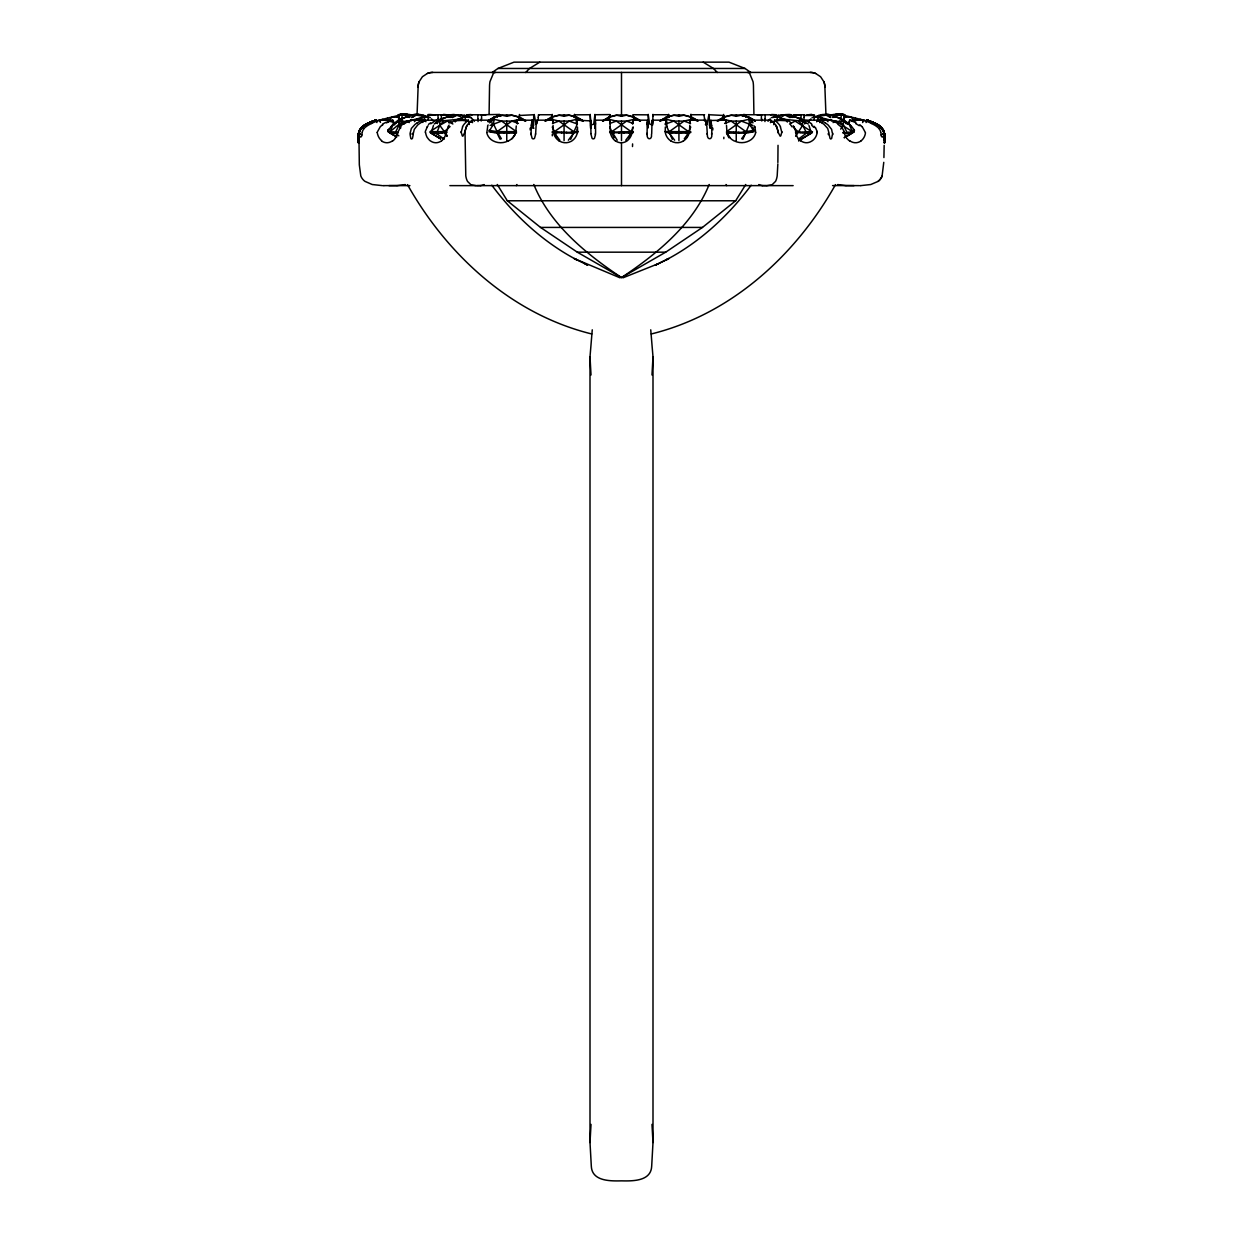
<?xml version="1.0" encoding="UTF-8"?>
<svg xmlns="http://www.w3.org/2000/svg" width="1243" height="1243" viewBox="0 0 1243 1243"><rect width="100%" height="100%" fill="white"/><g stroke="black" fill="none" stroke-linecap="round" stroke-linejoin="round"><path stroke-width="1.5" d="M382.222 185.611L372.216 184.523L364.976 181.369A12.29 11.358 90 0 1 360.796 175.916L359.32 164.884L358.916 134.291M481.647 118.38L481.507 114.791L499.251 114.449M704.548 118.38L703.895 114.946M358.792 140.521L358.994 132.628A5.034 4.428 -65.3 0 1 359.041 131.944L362.599 126.724A19.562 18.769 87.9 0 1 364.354 125.357M490.146 125.434L501.644 121.099L516.389 131.634L516.389 133.094L497.122 133.094L488.95 131.789L493.487 123.989L494.419 116.904C504.658 113.828 516.777 113.936 525.525 120.789L519.092 119.359L511.852 121.099L501.644 121.099L494.419 119.359L487.986 120.804L494.419 116.904L493.487 117.603M519.092 119.359L519.092 116.904L520.009 117.603L511.852 115.179L506.756 116.298L501.644 115.179L495.118 117.122M551.737 119.359L551.737 116.904C561.991 113.828 574.095 113.936 582.843 120.789L576.41 119.359L569.185 121.099L558.977 121.099L551.737 119.359L545.304 120.804L551.737 116.904L550.82 117.603L558.977 115.179L564.073 116.298L569.185 115.179L575.711 117.122M577.342 117.603L576.41 116.904L577.342 123.989L570.677 139.325M594.993 121.192L594.946 114.418L593.75 123.71M609.163 119.359L609.163 116.904C619.402 113.828 631.522 113.936 640.269 120.789L633.837 119.359L626.596 121.099L616.404 121.099L609.163 119.359L602.731 120.804L609.163 116.904L608.231 117.603M633.837 119.359L633.837 116.904L634.769 117.603M672.323 139.325L665.658 123.989L666.59 116.904C676.829 113.828 688.948 113.936 697.696 120.789L691.263 119.359L684.023 121.099L673.815 121.099L666.59 119.359L660.157 120.804L666.59 116.904L665.658 117.603M691.263 119.359L690.999 114.465M709.302 117.153L709.427 125.636M723.908 119.359L723.908 116.904C734.147 113.828 746.266 113.936 755.014 120.789L748.581 119.359L741.356 121.099L731.148 121.099L723.908 119.359L717.475 120.804L723.908 116.904L722.991 117.603L731.148 115.179L736.244 116.298L741.356 115.179L747.882 117.122M749.513 117.603L748.581 116.904L749.513 123.989L754.05 131.789L745.878 133.094L726.611 133.094L726.611 131.634L741.356 121.099L752.854 125.434M438.142 118.38L437.909 114.791L427.996 115.49M590.922 123.71L590.192 114.387L590.441 125.574M595.366 121.767L595.102 128.293M410.081 133.343L411.386 128.417L415.022 124.424A41.035 28.977 -89.9 0 1 417.042 122.995M576.395 123.678L576.395 120.167L590.627 120.882M609.723 115.894L609.769 117.277M668.035 117.681L668.579 114.418M722.991 117.277L723.644 114.418M884.208 142.044L884.208 142.137A12.29 0.932 86.1 0 0 884.721 136.497M590.487 125.978L590.674 128.402L590.627 120.975M825.927 114.185L824.886 87.119A13.72 12.679 -90 0 0 823.86 81.712L820.582 76.724L815.61 73.446A17.06 15.771 -90 0 0 810.187 72.42L432.813 72.42A17.06 15.771 -90 0 0 427.39 73.446L422.418 76.724L419.14 81.712A13.72 12.679 90 0 0 418.114 87.119L417.073 114.185M709.318 115.49L708.93 114.372L707.174 123.71M742.335 116.298L743.392 114.667A18.35 4.537 89.4 0 1 743.734 114.465L745.66 114.744L745.676 117.168M778.025 145.322L777.869 162.491M358.792 139.263L358.916 134.508M609.94 123.616L610.018 120.167L595.366 120.167L594.931 125.59M609.893 116.081L609.893 114.589L595.009 114.744M358.807 138.781L358.823 137.367L358.807 138.33M689.787 125.419L689.492 131.696A5.298 1.864 -76.3 0 1 689.228 132.628A13.176 13.083 -52.2 0 1 683.728 140.816A12.119 12.119 0 0 1 682.966 141.282M358.807 138.439L358.839 136.668M632.609 127.361L632.345 131.82M777.854 163.921L777.186 175.885A12.29 4.708 -90 0 1 775.539 181.369L772.105 184.741L767.024 185.627M477.918 118.784L477.794 114.791L466.576 114.744L466.809 117.168M723.752 118.8L723.861 115.723M552.001 117.277L552.218 114.387L552.249 117.51M710.794 120.571L710.701 123.989A9.245 0.948 89 0 1 710.126 128.184M710.794 120.478L725.85 120.167L725.803 120.975M884.161 145.322L883.913 157.566M609.847 117.603L609.909 114.744M358.839 136.466L358.87 135.456M497.324 117.199L497.34 114.838M377.126 132.38L380.265 126.724A19.702 17.744 86.6 0 1 381.896 125.341M489.089 114.185L489.524 87.119A13.72 5.252 -90 0 1 489.944 81.712L493.362 73.446A17.06 6.526 -90 0 1 495.615 72.42M790.999 117.293L791.061 115.723M705.993 122.544L705.9 124.999M358.901 134.928L358.87 135.767L358.994 132.628A5.298 4.879 -58.9 0 1 359.072 131.805L362.024 127.221A17.635 17.604 -20.4 0 1 363.981 125.698L365.38 124.797M533.589 125.636L533.713 115.49M883.773 162.336L882.11 175.885A12.29 11.358 90 0 1 878.133 181.369L870.784 184.523L860.871 185.611M594.915 125.978L594.884 127.951M632.687 123.756L632.749 122.171M711.882 133.358L711.54 125.077A37.865 2.486 89.9 0 0 711.276 123.073M552.778 123.523L552.902 120.167L536.914 120.167A89.092 6.168 89.9 0 0 536.541 122.234L536.417 122.917A37.865 2.626 89.9 0 0 536.137 124.984L535.655 133.56M595.599 133.343L595.475 122.498M832.375 134.539L831.691 138.315A1.554 1.103 88.5 0 1 831.179 138.828M358.932 133.887L358.901 134.726M398.723 118.784L398.568 115.785L398.708 117.168M651.938 125.077L651.705 133.576A27.921 27.175 -75.9 0 1 651.518 134.493C652.342 140.102 646.578 140.241 647.152 134.539M776.828 126.848A19.686 7.644 89.7 0 0 775.896 125.263A36.42 14.201 90 0 0 774.467 123.477L773.239 122.234A100.046 39.108 -89.9 0 0 770.94 120.136L751.021 120.167L750.415 126.009M829.625 117.168L829.827 114.744L840.921 114.698A43.862 40.335 -89.8 0 0 834.504 114.372L832.81 114.589M516.265 125.963L515.845 131.245M723.877 115.49L709.318 114.744M647.215 124.424L647.09 133.343M365.131 124.937L364.385 125.419A18.35 18.35 0 0 0 362.257 127.004L359.211 131.385A5.454 4.894 -52.6 0 0 358.932 132.644L358.994 132.628A5.298 4.832 -57.8 0 1 359.087 131.68L359.134 131.696A5.283 4.723 -60.6 0 0 359.025 132.628A5.423 4.723 -56.7 0 1 359.305 131.292L362.599 126.724M691.155 117.277L692.18 117.603L684.023 115.179L678.927 116.298L673.815 115.179L667.289 117.122M650.742 329.815L652.995 356.819L652.995 1142.535L651.689 1166.12C651.099 1181.394 632.563 1181.099 621.5 1180.85C610.437 1181.099 591.901 1181.394 591.311 1166.12L590.005 1142.535L590.005 356.819L592.258 329.815M590.005 1142.535L591.015 1124.387M651.985 374.998L652.995 356.819M838.186 114.387L844.603 114.744L844.277 118.784M461.339 131.727L462.582 126.957M725.834 120.478L725.85 120.369A88.781 14.061 -75.8 0 1 726.098 122.109L726.394 123.57M652.047 122.902L652.233 120.167L666.528 120.167L666.854 126.662M413.36 133.343L414.261 129.365L417.617 125.077A37.741 26.678 89.9 0 1 420.398 123.01L421.75 122.156A88.89 62.834 89.9 0 1 425.526 120.183L436.728 120.167L436.883 120.975M647.354 122.125L647.308 122.855A41.05 1.103 -89.9 0 0 647.215 124.284M653.196 120.12L652.373 123.71M725.601 123.601L725.788 121.13M765.082 118.784L765.206 114.744L760.778 115.024M765.206 114.838L775.958 114.744L771.872 114.511A18.132 8.934 90 0 0 771.328 114.651L770.551 115.009M428.182 119.561L428.027 115.723M761.353 118.38L761.493 114.744L757.127 114.946M652.668 124.999L652.963 114.387L653.196 116.096M791.076 115.49L801.16 114.744L793.826 114.977M775.71 117.153L775.943 114.838M711.819 134.555C712.41 140.179 706.894 140.164 707.329 134.493M781.629 132.628L780.853 135.705A1.74 1.227 87.7 0 1 780.169 136.186L778.289 132.628M844.292 117.199C846.561 112.942 837.021 114.776 838.823 114.372M413.282 134.539L412.458 138.315A1.554 1.088 -88.5 0 1 411.915 138.843M595.521 134.539L594.465 138.315A1.554 1.554 0 0 1 592.088 138.315L591.046 134.508A27.874 27.362 73.7 0 1 590.86 133.576M535.593 134.477L534.521 138.284A1.569 1.569 0 0 1 532.128 138.346L531.103 134.555M665.331 127.035L665.254 131.944A5.003 2.3 77.2 0 0 665.316 132.644A12.71 12.71 0 0 0 670.723 140.879M804.439 115.49L814.367 115.49M577.529 131.944L577.482 127.035M755.666 132.348L754.905 126.724M464.711 132.628L462.831 136.186A1.74 1.227 -87.7 0 1 462.256 135.829L461.371 132.628M531.46 124.424L531.041 133.358M801.145 114.838L800.912 118.38M844.37 116.345L844.479 115.49A20.96 20.882 -87.3 0 0 844.385 116.329A21.007 20.991 -83.7 0 1 844.494 115.49L844.463 115.615A20.991 20.991 0 0 0 844.37 116.329A20.96 20.929 85.2 0 1 844.479 115.49L844.417 115.91M814.336 115.708L814.181 119.546M830.262 114.931L829.065 114.636M791.03 122.855L789.973 121.923A85.953 47.747 -62.6 0 0 788.497 120.82L774.607 120.167L773.752 124.657M574.002 117.401L574.452 114.527M359.009 132.38L359.211 131.385M883.369 136.31L883.804 134.726M531.693 122.793L531.802 122.078A90.055 6.168 -89.9 0 1 532.159 120.214L517.088 120.167L517.15 120.975M359.367 130.903L359.072 131.944A5.003 4.335 -66.8 0 0 359.025 132.628A5.112 4.91 73.1 0 1 359.367 130.888L359.196 131.416A5.267 4.863 89.9 0 0 358.994 132.628L360.144 129.381L364.385 125.419A32.194 32.163 -32.4 0 1 367.462 123.632L370.973 122.078A90.055 89.853 88.9 0 1 376.101 120.167C377.577 122.187 372.201 119.716 370.492 122.28M358.994 132.628L360.159 129.365L359.103 131.774A5.267 4.77 -61.7 0 0 359.025 132.628M841.34 114.791L840.998 118.38A9.167 8.499 -89.9 0 0 841.185 119.996M770.551 122.435L770.862 120.726L770.567 122.575M773.037 117.013C782.469 112.864 793.267 116.127 802.512 119.39L802.683 125.325L795.629 136.31M800.228 132.146L795.706 131.696L795.551 132.55L812.487 131.696M800.072 133.001L802.31 132.395M802.201 133.048L804.314 132.38M804.159 133.234L807.639 133.234L807.779 132.38M807.639 133.234L809.255 132.395M809.131 133.048L810.56 132.146M798.612 140.77L811.43 133.125L808.975 125.527M842.94 133.048L851.3 132.146L854.454 130.344C846.157 117.262 828.04 111.963 813.777 117.013M844.898 133.234L846.669 133.576L846.918 132.115L843.422 125.325L839.476 121.115M846.669 133.576L848.518 132.38M848.379 133.234L849.994 132.395M849.87 133.048L851.3 132.146M845.753 136.948L852.17 133.125L852.418 131.649L849.047 124.005L843.096 121.115C832.297 123.057 822.555 115.63 812.052 117.619M844.183 137.693L853.226 131.696M853.071 132.55L853.832 131.494M853.444 129.21L853.723 132.131M854.174 131.043L853.988 129.831M805.495 120.975L805.65 120.167L816.931 120.167A92.588 65.537 -89.9 0 1 820.085 121.798L821.903 122.902M787.58 120.276L787.254 121.814M446.377 132.395L448.335 126.724M805.464 121.146L804.734 123.958M819.696 122.544L820.302 120.167L831.505 120.167A87.911 68.955 -64.1 0 1 834.892 121.83L837.906 123.647A37.772 29.319 -71.6 0 1 838.279 124.005M648.116 123.756L648.224 114.387L649.545 123.71A1.802 1.694 10.8 0 0 652.528 123.787M843.748 117.463L850.616 116.904L854.904 120.789L855.572 118.132M848.161 124.455L849.668 120.167L863.45 120.167L868.437 122.047A65.397 60.146 -89.9 0 1 870.908 123.135L871.467 123.399M690.828 117.495L690.906 114.372M831.489 120.276L831.287 120.975M359.103 131.805L360.781 128.526M362.055 135.036L361.651 136.108A1.787 1.243 -87 0 1 359.584 136.357M884.053 133.56L884.006 132.628A5.298 4.879 58.9 0 0 883.928 131.805L880.976 127.237A17.62 17.604 21.7 0 0 879.019 125.698L878.615 125.419A31.836 31.821 32.8 0 0 875.756 123.787L874.373 123.104A66.143 60.829 89.8 0 0 871.933 122.047L874.047 122.948L871.483 121.861A88.75 84.975 33.1 0 0 866.915 120.136L868.267 120.649M866.589 121.146L866.837 120.369L866.045 122.56M487.66 126.724L486.868 132.38M359.258 131.245L362.288 126.988A18.396 18.381 -42.3 0 1 364.385 125.419A31.852 31.836 -34.1 0 1 367.244 123.787L370.383 122.327M359.18 131.494L359.584 130.391M828.04 121.69L825.803 119.39L817.288 120.82L818.935 115.179L817.676 116.298L826.144 115.179L830.806 117.619M409.817 117.386L406.212 116.92L398.63 120.804L399.189 119.39C408.434 116.127 419.233 112.864 428.664 117.013M439.354 120.82L439.929 119.39C449.748 115.817 461.231 112.74 471.128 117.619L474.422 121.286M862.595 122.56L863.901 120.322M712.969 129.816L711.043 127.501L711.54 125.263L711.167 126.941L712.969 128.355M709.194 184.492C692.755 224.765 656.832 254.007 621.5 277.577L577.296 252.174L540.534 227.422L507.33 200.776L497.247 184.492M530.031 129.816L531.957 127.501L531.46 125.263L531.833 126.941L530.031 128.355M516.964 184.508L516.265 185.627M396.688 136.948L390.271 133.125L390.022 131.649L393.394 124.005L399.189 119.39L399.003 125.325L395.507 132.115L395.771 133.576L398.832 135.813M440.628 138.859L431.01 133.125L433.465 125.527M359.693 130.173L360.998 128.278M466.405 126.988L467.492 125.077M628.849 137.755L633.308 127.035M686.276 137.755L690.735 127.035M742.848 139.325L749.513 123.989M538.452 115.211L539.167 114.946M835.529 184.601C795.846 255.172 731.241 314.308 651.285 333.963M533.806 184.492C550.245 224.765 586.168 254.007 621.5 277.577L665.704 252.174L702.466 227.422L735.67 200.776L745.753 184.492M489.695 122.855L490.395 121.876M400.277 127.578L398.366 131.292A5.36 1.896 -73.4 0 0 397.838 132.659M840.656 129.117L843.422 125.325L843.251 119.39L843.826 120.82M427.141 127.221L425.386 131.276A5.36 4.894 48.2 0 0 425.37 132.644M512.1 138.781L515.317 134.524M568.362 140.21L573.707 133.094L578.073 131.478L568.983 132.38L552.218 131.68M625.773 140.21L631.133 133.094L633.371 132.535M684.271 138.781L688.544 133.094L690.782 132.535M741.589 138.781L745.878 133.094M491.047 120.991L491.7 120.167L472.122 120.167A100.046 39.108 89.9 0 0 469.745 122.187L468.533 123.539A36.42 14.201 -90 0 0 467.104 125.31A19.686 7.644 -89.7 0 0 466.172 126.848M751.192 185.207C728.445 215.707 699.809 242.214 665.984 259.958L668.796 258.544L655.356 265.147L668.796 258.544M360.501 128.884L361.697 127.532A17.122 17.107 -75.2 0 1 363.577 125.963M390.955 126.91L393.394 124.005L399.345 121.115C410.143 123.057 419.885 115.63 430.389 117.619M396.657 136.777L388.236 131.805L387.987 130.344L393.394 124.005M468.891 123.259L469.792 122.28M387.987 130.344L388.997 129.21M768.003 121.286L770.209 118.846M808.742 121.286L810.949 118.846M402.95 121.115L390.022 131.649L388.189 131.043L388.453 129.831M443.689 121.115L439.742 125.325L429.954 131.696M525.696 72.514L529.487 68.474L539.819 62.15M414.401 121.69L416.638 119.39L425.153 120.82L423.506 115.179L424.764 116.298L416.281 115.179L411.619 117.619M455.14 121.69L457.377 119.39L464.4 116.92L471.128 117.619M361.495 127.734L361.868 127.361A18.567 18.552 -41.8 0 1 364.385 125.419A34.82 34.711 62.4 0 1 368.285 123.259L368.86 122.995A37.756 37.756 0 0 0 364.914 125.061L364.634 125.248M451.458 122.855L452.514 121.923A86.031 47.933 62.7 0 1 453.975 120.773L468.393 120.167L468.829 122.933M782.251 116.298L785.156 114.651L789.258 114.465A50.326 33.53 -81 0 1 791.138 114.76M430.762 131.649L444.373 131.649L450.059 126.553M790.066 117.619L785.405 115.179L776.937 116.298L778.196 115.179L776.533 120.804L771.173 122.265M394.808 124.051L397.34 121.892M435.578 122.855L439.929 119.39L439.742 125.325L436.511 133.576L444.171 139.185M878.024 181.369L878.102 181.307A12.29 11.358 -90 0 0 882.204 175.916M798.27 139.185L805.93 133.576L806.179 132.115L802.683 125.325L798.736 121.115M430.979 123.647L433.76 121.83A87.927 49.052 -70.9 0 1 436.728 120.043M574.53 114.418L575.027 117.681M800.772 140.77A17.184 12.228 89.2 0 0 811.757 141.065L812.176 140.816A15.196 11.016 86.6 0 0 814.849 138.222A12.725 9.649 83.4 0 0 817.164 132.721M492.15 72.514L497.946 68.474L513.996 62.15L729.004 62.15L745.054 68.474L750.85 72.514M381.943 125.419L382.844 124.813M404.472 123.647L406.772 122.218A84.042 65.926 63.6 0 1 410.874 120.183L422.154 120.167L422.34 120.975A20.945 14.496 89.6 0 0 422.869 122.467M392.508 141.096L392.912 140.816A15.196 10.457 -86.7 0 0 395.46 138.02M817.878 116.298L821.747 114.651A17.79 15.475 89.5 0 1 822.431 114.542L825.616 114.372M488.95 130.313L497.122 131.634L511.852 121.099L518.378 123.399M556.724 137.755L554.456 131.634L569.185 121.099L577.342 123.989M609.629 131.68L611.867 131.634L626.596 121.099L633.138 123.414M688.544 133.094L669.293 133.094L664.927 131.478L669.293 131.634L684.023 121.099L690.549 123.414M484.211 184.57L480.823 185.58M398.63 120.804L402.701 118.147M440.721 119.918L443.44 118.147M379.55 121.208L382.456 119.359L395.196 122.746M417.182 122.902L419 121.814A92.588 65.397 -89.9 0 1 422.154 120.167L422.169 120.214M798.659 140.428L812.332 132.55M487.769 121.099L492.057 118.489M545.087 121.099L549.39 118.489M602.513 121.099L606.802 118.489M659.94 121.099L664.228 118.489M717.258 121.099L721.546 118.489M798.767 140.645L805.293 136.714M844.401 137.693L854.205 131.805L854.329 130.204M366.017 124.424L364.914 125.077A37.865 37.772 -88.8 0 1 368.86 123.01A41.159 41.066 -89.1 0 0 366.017 124.424A41.035 41.035 0 0 1 368.86 123.01A37.772 37.756 -86.9 0 0 364.914 125.061A37.865 37.787 88.7 0 1 368.86 123.01A41.05 41.035 87.7 0 0 366.017 124.424A41.174 41.081 89.1 0 1 368.86 122.995M781.552 118.147L776.549 120.804L785.063 119.39L802.356 121.115L808.307 124.005M817.288 120.804L822.291 118.147M452.359 117.619L457.02 115.179L465.504 116.298L464.245 115.179L465.907 120.804L471.268 122.265M789.538 124.005L795.132 121.115L811.679 131.649M833.074 122.56L835.871 121.115L852.418 131.649M440.877 120.027L446.952 116.92L450.556 117.386M508.309 141.018L508.682 140.816A13.673 13.58 -46.8 0 0 515.565 132.644M371.082 122.047A66.221 60.907 -89.8 0 0 368.581 123.135L367.275 123.756A26.196 26.165 -46 0 0 361.806 127.283M434.133 124.005L440.084 121.115L457.377 119.39L465.892 120.82L460.889 118.147M371.533 123.399L372.092 123.135A65.32 60.084 89.9 0 1 374.563 122.047L379.55 120.167L392.819 120.167L394.668 124.999M368.006 123.399L368.301 123.259A30.438 30.345 32.8 0 0 362.164 126.941A18.427 18.319 -83.9 0 1 364.401 125.434A32.225 32.1 -36.2 0 1 367.524 123.71M386.433 122.855L388.469 121.923M368.985 122.948L369.87 122.544A84.524 84.058 23.9 0 1 376.116 120.198L376.101 120.167A89.325 89.294 87.3 0 0 370.865 122.125L369.233 122.824A43.303 41.827 63.7 0 0 365.318 124.673M369.839 122.56L370.165 122.42A86.42 86.218 89.1 0 1 376.101 120.183L373.77 120.991A85.223 79.505 23.1 0 0 371.471 121.845L369.73 122.606L370.989 122.078M658.215 263.734L622.898 277.842M488.002 120.789L494.419 118.132M545.32 120.789L551.737 118.132M602.746 120.789L609.163 118.132M660.173 120.789L666.59 118.132M717.491 120.789L723.908 118.132M371.517 121.876A91.594 91.112 -30 0 1 376.101 120.183A85.736 81.929 -35.4 0 0 370.818 122.171L371.626 121.814A88.812 84.99 -33.3 0 1 376.085 120.136A83.949 83.561 21.6 0 0 369.591 122.637M376.101 120.183A88.89 88.874 24.4 0 0 370.771 122.171L371.657 121.798A92.666 92.65 -85.7 0 1 376.101 120.167A85.565 85.549 86.3 0 0 369.994 122.482L369.155 122.855A43.256 41.376 87.7 0 0 365.395 125.015M391.188 120.804L392.85 120.276M726.611 131.634L741.154 132.38L754.05 130.313M806.66 115.009L811.306 114.387M552.451 123.414L558.977 121.099L573.707 131.634M609.862 123.414L616.404 121.099L631.133 131.634L633.371 131.68M665.658 123.989L673.815 121.099L688.544 131.634L690.782 131.68M724.622 123.399L731.148 121.099L745.878 131.634M797.183 114.977L804.516 114.744M609.862 117.122L616.404 115.179L621.5 116.298L626.596 115.179L633.138 117.122M481.507 114.744L485.873 114.946M477.794 114.744L482.222 115.024M833.867 115.086L838.124 114.387M835.436 114.682L834.053 115.024L838.543 114.372M833.898 115.071L837.518 114.434L834.131 115.009A14.03 14.015 11.6 0 1 836.943 114.511M833.975 115.055L837.704 114.418L834.084 115.024L835.653 114.651M846.017 123.228L849.575 122.265M405.296 184.57L397.138 185.58M836.461 114.527L835.576 114.667A18.956 18.319 89.5 0 1 837.254 114.449L834.721 114.838M834.162 114.993L837.316 114.449M854.92 120.804L860.544 119.359L863.45 121.208M430.094 132.55L436.511 133.576L446.89 132.55L444.373 131.649L439.742 125.325L447.309 121.115L452.887 124.005M375.448 121.099L399.407 115.179M834.317 114.946L835.265 114.729M466.576 114.838L470.833 114.542A17.79 8.779 89.7 0 1 471.221 114.667L471.998 115.009M776.937 116.298L781.8 115.179M817.676 116.298L822.54 115.179M493.487 123.989L497.122 131.634L516.389 131.634M609.691 127.035L611.867 131.634L614.197 132.131L631.133 131.634M669.293 131.634L688.544 131.634M437.909 114.744L445.227 114.977M441.249 119.95A9.773 6.976 89.9 0 0 441.358 117.168A21.007 14.543 89.7 0 0 441.218 115.521L443.72 114.418L448.599 114.977M390.022 131.649L397.387 132.38L397.527 133.234L390.271 133.125M573.707 133.094L552.218 132.535M631.133 133.094L609.629 132.535M413.935 114.636L412.707 114.744L412.909 117.153M791.884 117.386L795.489 116.92L801.549 120.027M832.624 117.386L836.228 116.92L842.288 120.027M401.815 119.996A9.167 8.499 89.9 0 0 402.048 118.38L402.079 114.698A43.862 40.335 89.8 0 1 408.496 114.372L410.19 114.589M401.971 114.496A48.275 47.855 27.4 0 0 398.413 114.822L398.63 116.345A20.96 20.929 -85.3 0 0 398.521 115.49C399.764 112.864 417.244 115.817 402.297 114.403M398.413 114.838L405.14 114.403M413.468 114.636L414.711 114.558M399.205 114.651L400.868 114.48M771.313 117.619L778.04 116.92L785.063 119.39L787.301 121.69M414.245 114.558L415.488 114.48M400.106 114.558L408.963 115.04L404.457 114.372M415.022 114.48L416.281 114.418M400.976 114.48L401.862 114.418A48.617 48.306 41.9 0 0 398.381 114.682M415.815 114.418L417.058 114.387M402.514 114.387L404.969 114.403M416.591 114.387L417.834 114.372M860.669 185.611L859.674 185.627M476.768 185.627L480.761 185.58M843.049 132.395L845.054 132.38M475.898 185.627L470.973 184.772L467.586 181.478A12.29 4.708 90 0 1 465.783 175.916L465.037 132.628A7.536 2.89 -90 0 1 465.768 128.635L466.172 127.485L464.789 132.069A4.459 0.808 -83.5 0 0 464.618 132.644M858.975 185.627L846.048 185.58M497.946 68.474L745.054 68.474M401.66 114.791L413.204 114.931M441.281 114.791L451.225 114.744A46.115 30.671 79.1 0 1 454.052 114.48L460.096 116.298M533.698 114.744L519.356 115.49M538.452 114.744L552.327 114.744M574.965 114.838L590.254 114.744M633.277 117.588L633.231 114.744L648.1 114.838M652.839 114.744L668.097 114.744M690.751 114.744L704.579 114.744M745.66 114.744L761.493 114.744M647.836 128.293L647.541 124.673A14.854 0.823 87.2 0 0 647.525 122.979L647.494 120.167L632.842 120.167L632.936 123.601M396.952 185.58L384.025 185.627M388.981 185.627L409.91 185.627M449.857 185.627L793.143 185.627M832.561 185.58L854.019 185.627M507.33 200.776L735.67 200.776M540.534 227.422L702.466 227.422M577.296 252.174L665.704 252.174M762.239 185.58L766.636 185.627M403.354 114.372L404.161 114.372M383.823 185.627L382.922 185.627M845.861 185.58L837.704 184.57M417.368 114.372L418.611 114.372M839.398 114.372L844.603 114.744A48.244 47.809 -27 0 0 841.029 114.496M825.166 114.372L826.393 114.387M839.6 114.372L841.029 114.418M762.177 185.58L758.789 184.57M840.423 114.387L841.123 114.418A48.617 48.291 -41.7 0 1 844.619 114.682M825.942 114.387L827.185 114.418M418.145 114.372L419.963 114.527A18.117 15.771 90 0 1 420.787 114.667L424.655 116.298L419.885 115.179M826.719 114.418L827.962 114.48M405.482 114.434L408.869 115.009A14.046 14.03 -12.6 0 0 406.057 114.511M399.252 117.463L392.384 116.904L388.096 120.789L387.428 118.132M408.838 114.993L406.119 114.48A18.35 17.775 87.6 0 1 407.455 114.667A18.956 18.319 -89.5 0 0 405.731 114.449L408.947 115.024L407.564 114.682M842.132 114.48L843.795 114.651M405.793 114.449L406.881 114.574L405.948 114.465M827.512 114.48L828.755 114.558M851.144 133.001L852.17 133.125M810.405 133.001L811.43 133.125M828.289 114.558L829.532 114.636M407.362 114.651L409.149 115.086M460.625 115.179L465.504 116.298M407.735 114.729L408.683 114.946M843.593 115.179L867.552 121.099M591.715 333.963C511.759 314.308 447.154 255.172 407.471 184.601M872.508 122.28L871.421 121.83A85.192 79.459 -23 0 0 869.245 120.975L867.505 120.385L871.017 121.674M435.703 115.009L430.016 114.465A50.341 37.104 -80.1 0 0 427.887 114.574M849.668 120.167L851.3 120.804M620.102 277.842L574.204 258.544L577.016 259.958C543.191 242.214 514.555 215.707 491.808 185.207M871.032 121.674L871.483 121.861A92.805 92.603 88.9 0 0 866.899 120.167A84.042 83.654 -22.5 0 1 873.394 122.637A84.353 83.903 -22.8 0 0 866.884 120.198A91.609 91.127 30.8 0 1 871.483 121.876M748.581 118.132L754.998 120.789M691.263 118.132L697.68 120.789M633.837 118.132L640.254 120.789M576.41 118.132L582.827 120.789M519.092 118.132L525.509 120.789M873.891 122.886L871.343 121.798A92.666 92.65 85.7 0 0 866.899 120.167A85.565 85.549 -86.3 0 1 873.006 122.482L873.829 122.855A43.241 41.361 -87.7 0 1 877.605 125.015M878.273 125.201L876.983 124.424A41.159 41.066 89.1 0 0 874.14 122.995L872.027 122.078A89.278 89.278 0 0 0 866.899 120.167A86.42 86.218 -89.1 0 1 872.881 122.435L873.689 122.793M873.239 122.591L872.135 122.125A90.055 89.838 -88.9 0 0 866.899 120.167A87.818 87.383 34.1 0 1 872.4 122.202L872.042 122.094A89.325 89.294 -87.3 0 0 866.899 120.167A89.092 88.874 89.1 0 1 872.26 122.171A85.736 81.914 35.3 0 0 866.884 120.198A88.874 88.843 -26.8 0 1 872.229 122.171A88.952 88.921 87.8 0 0 866.899 120.167M873.751 122.824L873.767 122.824A43.334 41.874 -63.1 0 1 877.651 124.657L882.017 128.293M874.652 123.243L875.538 123.663A32.209 32.178 34.4 0 1 878.646 125.372A18.35 18.35 0 0 1 880.743 127.004L883.897 131.774A5.298 4.817 58.1 0 1 884.037 132.644L884.177 137.103M856.039 122.855L854.019 121.923A86.016 63.486 55.7 0 0 851.3 120.913M881.831 128.076L880.836 127.097A30.422 30.329 -33.8 0 0 874.684 123.321L875.01 123.399M574.204 258.544L587.644 265.147L584.785 263.734M409.351 122.56L406.57 121.115L399.003 125.325L400.868 127.858M420.15 118.147L425.153 120.804M431.01 133.125L440.581 138.595M437.148 136.714L440.41 138.688M393.13 134.757L388.236 131.805L388.111 130.204M703.181 62.15L713.513 68.474L717.304 72.514M750.943 118.489L755.231 121.099M693.61 118.489L697.913 121.099M636.198 118.489L640.487 121.099M578.772 118.489L583.06 121.099M521.454 118.489L525.742 121.099M825.274 122.902L824.062 122.156A88.89 62.88 89.9 0 0 820.302 120.167M876.983 124.424A41.174 41.081 -89.1 0 0 874.14 122.995A37.772 37.756 86.9 0 1 878.086 125.061A37.756 37.756 0 0 0 874.14 123.01A41.035 41.035 0 0 1 876.983 124.424A41.05 41.035 -87.7 0 0 874.14 122.995A37.865 37.787 -88.7 0 1 878.086 125.061L878.397 125.263M809.271 122.218L811.399 123.647M859.674 124.844L860.529 125.419M839.74 118.147L842.459 119.918M799 118.147L805.619 122.979M849.824 141.065L849.59 140.894A15.258 10.674 88.4 0 1 846.778 138.222M805.402 121.69L802.512 119.39L803.087 120.82M845.1 121.892L847.633 124.051M878.646 125.372A19.562 18.769 -87.7 0 1 880.448 126.662L883.928 131.944A5.019 4.413 65.4 0 1 884.037 132.644L884.208 140.521M880.401 126.724L883.991 132.38M793.795 127.827L798.068 131.649M726.735 185.627L726.036 184.508M862.207 126.724L865.314 132.395M444.373 131.649L447.356 135.875M874.715 123.259A34.866 34.757 -61.6 0 1 878.63 125.388A18.427 18.319 83.6 0 1 880.743 127.05L883.773 131.307A5.407 4.723 56.8 0 1 883.944 132.628A5.019 4.35 66.7 0 0 883.897 131.944L881.303 127.532A17.122 17.107 74.9 0 0 879.423 125.963M882.328 128.666L881.24 127.47A18.567 18.536 39.7 0 0 878.615 125.419A32.163 32.054 35 0 0 875.507 123.71M431.476 118.846L433.683 121.286M849.047 124.005L851.486 126.91M882.002 128.278L883.897 131.82A5.267 4.77 61.8 0 1 883.975 132.628A5.112 4.91 -73.1 0 0 883.649 130.903L884.006 132.768M841.837 127.221L844.013 131.276M882.126 128.417L884.006 132.628A5.454 4.894 52.7 0 0 883.82 131.245M729.827 137.367L726.611 133.094L728.895 137.755M669.293 133.094L674.638 140.21M611.867 131.634L617.227 140.21M554.456 133.094L559.801 140.21M497.122 131.634L501.411 138.781M882.359 128.697L883.742 131.245M752.326 121.954L752.947 122.871M444.637 133.125L446.812 136.31M815.486 127.578L817.008 131.307M775.508 125.077L777.248 128.588A7.567 2.906 90 0 1 778.025 132.737M794.137 126.724L796.126 132.628M534.226 114.48L535.888 123.71A1.787 1.694 10.8 0 0 536.292 124.269M611.867 133.094L614.151 137.755M497.122 133.094L500.152 139.325M359.631 136.295L359.18 134.726M552.265 127.035L554.456 131.634M776.766 127.019L778.211 132.069A4.459 0.808 83.5 0 1 778.382 132.644M780.418 126.957L781.661 131.727M500.82 116.314L499.733 114.682A18.956 4.848 89.9 0 0 499.251 114.511M376.955 122.56L376.411 121.146M668.672 114.527L669.154 117.401M883.975 132.348L883.167 129.909L883.82 131.494A5.329 4.925 -89.9 0 1 884.006 132.675M379.581 120.276L379.954 121.379M379.799 120.928L379.814 120.975A13.704 12.414 87.4 0 0 380.482 122.42M437.505 123.601L436.899 121.13M880.945 135.036L881.365 136.124A1.787 1.243 87 0 0 883.431 136.373M411.076 120.975L410.858 120.167M425.898 121.767L425.541 120.276M455.218 121.721L454.907 120.276M492.181 125.527L491.7 120.167M472.433 122.575L472.154 120.82L472.449 122.435M442.213 132.146L442.353 133.001M438.126 132.38L438.266 133.234M434.646 132.38L434.801 133.234M431.88 132.146L432.036 133.001M393.907 132.38L394.062 133.234M391.141 132.146L391.296 133.001M389.214 131.696L389.354 132.55M726.875 131.292L726.502 125.419M711.26 122.793L711.198 122.435A86.42 5.702 89.9 0 0 710.81 120.12M398.521 115.49L398.646 116.469L398.537 115.615A20.96 20.882 87.3 0 1 398.615 116.329A21.007 20.991 83.7 0 0 398.506 115.49A20.991 20.991 0 0 1 398.63 116.329M706.521 122.917L706.35 121.814A92.805 6.184 -89.9 0 0 706.055 120.12L690.02 120.167L690.145 123.539M553.306 131.696L553.073 125.419M468.409 120.214L468.409 120.276A104.396 40.786 90 0 0 466.451 121.814L466.078 122.234A41.268 16.268 89.5 0 0 463.406 125.186A19.919 8.017 88.7 0 0 462.52 126.77M829.19 134.539L830.013 138.315A1.554 1.103 88.5 0 0 830.557 138.843M517.15 121.099L517.368 123.912M829.097 133.343L827.698 128.417L824.062 124.424A41.035 29.04 -89.9 0 0 822.058 123.01M651.985 1124.387L652.995 1142.535M590.005 356.819L591.015 374.998M451.302 115.708L451.364 117.262M519.372 115.692L519.481 118.769M884.037 133.327L884.099 134.726M707.267 133.56L706.723 124.424A41.159 2.735 -89.9 0 0 706.537 123.057M590.984 133.576L590.705 121.798M884.068 133.887L884.13 135.44M884.084 134.291L884.177 137.616M552.995 121.861L553.042 122.995M410.097 134.539L410.78 138.315A1.554 1.088 -88.5 0 0 411.278 138.828M884.099 134.555L884.115 135.005M537.007 123.647L536.914 120.167M753.911 114.185L753.476 87.119A13.72 5.252 -90 0 0 753.056 81.712L749.638 73.446A17.06 6.526 -90 0 0 747.385 72.42M884.177 137.895C884.084 133.281 884.224 140.335 884.177 137.367M884.161 136.761L884.208 140.459M532.175 120.928L532.159 120.167M647.541 124.673L647.51 122.917M648.131 125.605L648.116 124.207M652.295 124.999L652.264 122.156M610.018 120.167L610.064 123.212M610.064 123.321L610.282 131.82A5.267 1.973 77.5 0 0 610.344 132.644A13.207 13.191 0 0 0 615.347 140.925M884.193 138.89L884.208 140.071M358.792 142.448L358.792 141.438M832.39 133.343L831.598 129.365L828.211 125.077A37.741 26.693 89.9 0 0 825.414 123.01M621.5 72.42L621.5 114.185M752.217 131.012L752.217 131.867M748.115 131.68L748.115 132.519M743.547 132.131L743.547 132.985M738.699 132.364L738.699 133.203M736.244 115.179L736.244 116.298M736.244 121.099L736.244 140.599M733.79 132.364L733.79 133.203M728.942 132.131L728.942 132.985M712.146 128.091L712.146 128.946M711.167 125.745L711.167 127.78M686.229 132.131L686.229 132.985M681.382 132.364L681.382 133.219M678.927 115.179L678.927 116.298M678.927 121.099L678.927 140.614M676.472 132.364L676.472 133.219M671.624 132.131L671.624 132.985M667.056 131.68L667.056 132.535M628.803 132.131L628.803 132.985M623.955 132.364L623.955 133.219M621.5 115.179L621.5 116.298M621.5 121.099L621.5 140.614M621.5 185.627L621.5 142.759A9.866 9.866 0 0 0 626.379 141.314A10.752 10.752 0 0 0 627.171 140.816A13.269 13.145 -55 0 0 632.066 132.613M619.045 132.364L619.045 133.219M614.197 132.131L614.197 132.985M575.944 131.68L575.944 132.535M571.376 132.131L571.376 132.985M566.528 132.364L566.528 133.219M564.073 115.179L564.073 116.298M564.073 121.099L564.073 140.614M561.618 132.364L561.618 133.219M556.771 132.131L556.771 132.985M531.833 125.745L531.833 127.78M530.854 128.091L530.854 128.946M514.058 132.131L514.058 132.985M509.21 132.364L509.21 133.203M506.756 115.179L506.756 116.298M506.756 121.099L506.756 140.599M504.301 132.364L504.301 133.203M499.453 132.131L499.453 132.985M494.885 131.68L494.885 132.519M490.783 131.012L490.783 131.867M823.86 81.712A13.72 12.679 90 0 1 824.886 87.119M810.187 72.42A17.06 15.771 90 0 1 815.61 73.446M427.39 73.446A17.06 15.771 90 0 1 432.813 72.42M418.114 87.119A13.72 12.679 -90 0 1 419.14 81.712M835.56 114.667A18.365 17.806 -87.6 0 1 836.881 114.48M868.717 120.851A85.783 80.236 -21.4 0 1 871.716 122M875.507 123.243A32.846 32.722 45.3 0 1 878.832 125.077M884.798 135.425A13.176 1.259 85.7 0 1 884.394 142.961A12.741 1.196 85.9 0 0 884.767 135.114M875.693 123.803A26.212 26.181 46.5 0 1 881.194 127.283M884.814 134.726A13.269 1.398 85.7 0 1 884.457 143.333M883.835 131.696A5.283 4.723 60.5 0 1 883.975 132.628M875.243 124.082A30.143 29.21 37.6 0 1 879.174 126.351M884.798 137.212A13.673 1.103 85.6 0 1 884.301 142.153M878.583 125.465A19.608 18.629 86.3 0 1 880.37 126.786M811.306 114.574A46.115 33.81 78 0 1 814.476 115.024M855.774 123.678A43.536 37.274 76 0 1 859.27 125.714M860.482 125.481A19.67 17.526 89.5 0 1 862.145 126.802M865.485 132.69A11.28 8.515 84.2 0 1 863.388 138.377A13.626 9.882 86.6 0 1 860.979 140.879M861.011 140.956A17.278 12.321 88.8 0 1 849.948 140.879M846.359 137.709A12.632 8.561 85.8 0 1 844.199 132.721A5.36 1.631 73.4 0 0 843.888 131.354M840.625 126.211A17.169 11.684 86.1 0 1 841.682 127.485M838.093 124.409A30.422 22.638 -83.7 0 1 839.848 125.963M805.65 120.369A84.011 46.675 70.6 0 1 809.255 122.42M811.353 123.974A37.787 22.141 74.1 0 1 811.99 124.455M811.726 125.372A28.014 17.184 77.4 0 1 813.668 127.268M813.994 126.242A16.61 11.762 -89.3 0 1 815.284 127.858M816.962 131.307A5.36 4.801 -52.9 0 1 816.915 132.628M800.725 140.91A12.352 8.654 88.5 0 1 795.784 132.768M793.205 125.745A19.702 8.53 88.4 0 1 794.013 127.066M790.532 124.766A43.8 19.919 -89.3 0 1 792.133 126.972M723.908 117.044A48.259 2.921 83.2 0 1 724.234 118.194M751.642 121.27A85.922 11.156 70.5 0 1 752.466 122.451M752.745 127.066A43.319 10.006 83.2 0 1 753.709 129.319M754.268 125.947A19.562 5.516 89.4 0 1 754.765 127.299M755.713 132.659A12.29 12.228 -48.4 0 1 749.405 140.723A16.175 16.175 0 0 1 734.52 140.987L734.007 140.847A13.58 13.58 0 0 1 727.077 132.675M727.046 132.659A5.407 2.222 72.9 0 1 726.735 131.23M723.861 137.212A32.815 2.144 -86.3 0 1 723.814 138.688M690.036 123.632A87.818 5.05 85.3 0 1 690.16 121.394M689.414 120.695A32.209 1.647 85.9 0 1 689.585 120.416M682.966 141.267A11.731 11.731 0 0 1 670.754 140.816M665.16 124.471A18.427 1.989 89.3 0 1 665.456 123.352M665.626 121.099A34.835 2.486 -87.8 0 1 665.999 120.276M665.906 124.16A84.462 3.527 -84.5 0 1 666.419 121.503M621.298 142.774A9.758 9.758 0 0 1 616.217 141.314A10.705 10.705 0 0 1 615.44 140.816M632.501 146.55A88.874 0.917 -88.7 0 1 632.594 143.908M632.423 123.678A26.196 0.917 88.1 0 1 632.594 121.596M632.267 131.851A5.298 1.771 -77.6 0 1 632.128 132.628M633.231 114.729A39.092 0.963 87.2 0 1 633.324 115.242M647.354 122.265A89.325 2.393 -89.9 0 1 647.494 120.307M576.286 118.8A84.073 3.123 84.9 0 1 576.721 120.944M577.109 129.256A30.422 1.414 86 0 1 577.529 133.032M577.482 131.96A5.019 2.175 -77.3 0 1 577.358 132.628A12.741 12.648 -52.8 0 1 572.013 140.816A11.808 11.808 0 0 1 571.05 141.391A11.715 11.715 0 0 1 559.816 141.267A12.088 12.088 0 0 1 559.055 140.816M559.024 140.894A13.145 13.145 0 0 1 553.492 132.628M553.399 132.644A5.283 2.066 76.1 0 1 553.213 131.665M552.327 134.151A32.225 0.777 -88 0 1 552.296 135.829M553.011 119.157A91.609 4.848 -84.9 0 1 553.135 120.695M590.627 119.996A92.666 1.554 -89.9 0 1 590.705 121.596M516.591 122A85.751 14.636 75.8 0 1 517.057 120.043M515.286 120.991A30.143 4.537 78.6 0 1 516.047 121.348M515.69 131.323A5.454 1.927 -73.3 0 1 515.394 132.613M508.123 140.956A16.268 16.268 0 0 1 493.051 140.832A12.259 12.259 0 0 1 486.759 132.675M487.52 126.211A19.608 6.122 88.8 0 1 488.126 124.953M488.219 122.016A43.241 12.601 -89.3 0 1 489.571 120.633M490.457 121.612A85.192 12.026 -70.4 0 1 491.125 120.742M519.356 114.465A48.617 3.698 -85.1 0 1 519.574 114.915M449.018 123.01A43.536 21.83 81.7 0 1 451.1 121.457M448.21 126.398A19.67 8.934 89.8 0 1 449.096 125.108M446.159 132.581A11.28 7.365 -85 0 1 443.984 138.128M444.015 138.191A13.626 9.354 -86.8 0 1 441.669 140.723M441.653 140.708A17.293 12.135 -88.8 0 1 430.637 141.034L430.28 140.847A15.273 10.907 -88.4 0 1 427.685 138.02L427.25 137.553A12.632 9.26 -85.5 0 1 425.588 132.566M427.002 127.004A17.169 12.539 85.8 0 1 428.12 125.776M428.478 124.393A30.422 20.199 -84.3 0 1 430.373 123.01M430.529 123.585A37.772 22.592 -75.7 0 1 430.933 123.306M403.742 124.051A37.772 29.444 69.3 0 1 404.426 123.585M401.271 125.372A28.014 21.597 74.4 0 1 403.571 123.678M400.06 127.237A16.61 11.731 -89.3 0 1 401.489 125.652M397.76 132.535A12.741 8.25 -84.3 0 1 395.414 137.926M392.431 140.879A17.184 12.088 -89.2 0 1 381.461 140.894M381.585 140.568A12.352 8.825 -88.5 0 1 377.235 132.613M382.518 124.098A43.769 38.984 -88.7 0 1 386.231 122.249M388.453 121.798A86 63.533 -55.5 0 1 391.172 120.68M371.315 121.985A86.031 80.375 21.5 0 1 374.298 120.851M358.279 136.497A12.29 0.932 -86.1 0 0 358.714 142.122A13.673 1.103 -85.6 0 1 358.202 137.212M364.168 125.077A32.8 32.66 -45.9 0 1 367.477 123.243M370.6 122.202A87.818 87.367 -35.2 0 1 376.101 120.151A89.092 88.874 -89.1 0 0 370.74 122.171A89.247 89.247 0 0 1 376.101 120.167A92.805 92.603 -88.9 0 0 371.626 121.814M358.202 135.44A13.176 1.259 -85.7 0 0 358.606 142.961A12.741 1.196 -85.9 0 1 358.233 135.13M358.543 143.333A13.253 1.398 -85.7 0 1 358.186 134.726M363.826 126.351A30.143 29.21 -37.7 0 1 367.757 124.082M362.63 126.786A19.608 18.629 -86.3 0 1 364.417 125.465M358.357 134.679A28.138 6.324 -86.7 0 1 358.404 133.669A27.921 6.231 -86.7 0 0 358.372 134.695M359.491 134.306A27.874 5.096 -86.9 0 1 359.522 133.467A28.123 5.19 -86.8 0 0 359.491 134.275M370.771 122.156A88.952 88.921 -87.8 0 1 376.101 120.167M412.536 133.312A29.273 14.9 -86.2 0 1 412.458 134.43M410.641 134.493A29.273 24.083 -84.6 0 1 410.625 133.327M438.235 118.38A9.4 6.355 89.9 0 1 437.862 121.208M535.531 133.56A28.138 27.362 -75.9 0 1 535.469 134.477M530.901 134.57A28.915 28.403 73.7 0 1 530.839 133.358M531.46 124.378A41.174 2.828 -89.9 0 1 531.662 122.948M532.377 121.363A20.898 1.025 89.7 0 1 532.346 120.012M532.859 127.951A9.509 0.777 -89.6 0 1 532.439 122.078M532.998 125.108A14.932 1.445 87.2 0 1 532.781 127.081M533.931 128.2A14.792 1.585 80.9 0 1 533.325 127.516M538.266 116.003A20.96 1.025 89.8 0 1 538.281 117.401M538.235 117.665A9.587 0.808 90 0 1 538.203 120.478M595.366 119.934A85.565 1.383 89.9 0 1 595.475 122.202M595.381 133.343A29.21 28.263 -77.2 0 1 595.304 134.524M593.89 123.787A1.787 1.694 10.8 0 1 590.813 123.772M595.552 123.616A14.854 0.839 -80.7 0 1 595.226 125.046M652.093 122.311A88.952 2.455 89.9 0 1 652.233 120.307M651.922 124.859A37.772 1.041 89.9 0 1 652.031 122.839M646.95 134.555A29.148 28.62 73.7 0 1 646.873 133.358M648.318 127.252A14.838 0.979 80.8 0 1 647.867 125.683M711.664 133.358A28.946 28.014 -77.2 0 1 711.602 134.539M707.205 134.493A28.123 27.595 73.6 0 1 707.143 133.56M707.314 123.772A1.787 1.694 10.7 0 1 705.387 124.564M709.116 116.966A20.96 1.802 89.8 0 1 709.131 115.117M710.157 123.616A14.792 0.932 -86.9 0 1 710.173 121.27M710.281 126.196A14.932 1.554 -80.8 0 1 709.675 127.718M706.21 121.721A20.898 1.802 89.7 0 1 706.164 123.43M704.61 121.115A9.369 1.025 -90 0 1 704.563 118.38M832.903 133.358A29.273 25.14 83.7 0 1 832.888 134.586M828.351 134.648A29.273 16.563 86.3 0 1 828.258 133.389M816.869 121.037A20.945 15.102 89.5 0 1 816.667 121.83M801.005 119.996A9.4 6.93 89.9 0 1 800.849 118.38M804.159 117.137A21.007 15.149 89.7 0 1 804.299 115.459M804.827 122.653A9.773 6.837 89.9 0 1 804.035 117.122M874.14 123.01A37.865 37.772 88.8 0 1 878.086 125.061M884.643 134.679A28.138 6.324 86.7 0 0 884.596 133.669A27.921 6.231 86.7 0 1 884.628 134.695M883.509 134.306A27.874 5.096 86.9 0 0 883.478 133.467A28.123 5.19 86.8 0 1 883.509 134.275M883.68 133.219A11.234 8.235 86.1 0 1 883.571 134.664M881.8 127.843A9.478 9.043 -75.3 0 1 883.913 130.779M831.21 114.915A11.746 11.265 65 0 1 832.81 114.713M871.421 123.554A26.367 24.238 89.9 0 1 879.391 128.821M879.252 129.008A6.79 6.153 85 0 1 880.79 132.426M881.287 134.881A10.892 6.759 85.3 0 1 880.961 133.017M846.157 123.772A9.307 8.359 88.6 0 1 844.121 118.815M761.788 120.991A8.996 3.698 -89.9 0 1 761.571 118.349M774.607 120.136A104.396 40.786 -90 0 1 776.549 121.814L776.922 122.234A41.268 16.268 -89.5 0 1 779.594 125.186A19.919 8.017 -88.7 0 1 780.48 126.77M764.973 121.581A10.037 3.527 -88.3 0 1 764.74 118.971M781.878 131.649A5.718 3.884 -77.3 0 1 781.878 132.613M469.357 124.502A9.742 4.133 -88.8 0 1 468.968 122.777M478.26 118.971A10.037 3.527 88.3 0 1 478.027 121.581M461.122 132.613A5.718 3.884 77.3 0 1 461.122 131.649M481.429 118.349A8.996 3.698 89.9 0 1 481.212 120.991M398.879 118.815A9.307 8.359 -88.6 0 1 398.304 121.208M410.19 114.713A11.746 11.265 -65 0 1 411.79 114.915M363.609 128.821A26.336 24.223 -89.9 0 1 371.579 123.554M362.226 132.426A6.79 6.153 -85 0 1 363.748 129.008M362.055 133.001A10.892 6.759 -85.3 0 1 361.729 134.865M359.413 134.664A11.234 8.235 -86.1 0 1 359.305 133.219M359.103 130.764A9.462 9.027 75.3 0 1 361.216 127.843M844.448 115.723L844.354 116.5L844.448 115.692M359.926 133.25A28.915 5.19 -86.9 0 0 359.88 134.26A29.148 5.283 -86.9 0 1 359.942 133.219M358.015 133.467A29.21 7.225 -86.7 0 0 357.953 134.834A28.946 7.085 -86.7 0 1 358.031 133.467M883.12 134.26A28.915 5.19 86.9 0 0 883.074 133.25A29.148 5.283 86.9 0 1 883.105 134.228M885.047 134.834A29.21 7.225 86.7 0 0 884.985 133.467A28.946 7.085 86.7 0 1 885.032 134.85M881.862 127.734A26.849 24.798 -88 0 0 874.963 123.477A26.895 24.829 -88 0 1 881.862 127.734M368.037 123.477A26.849 24.798 88 0 0 361.138 127.734A26.895 24.829 88 0 1 368.037 123.492"/></g></svg>
